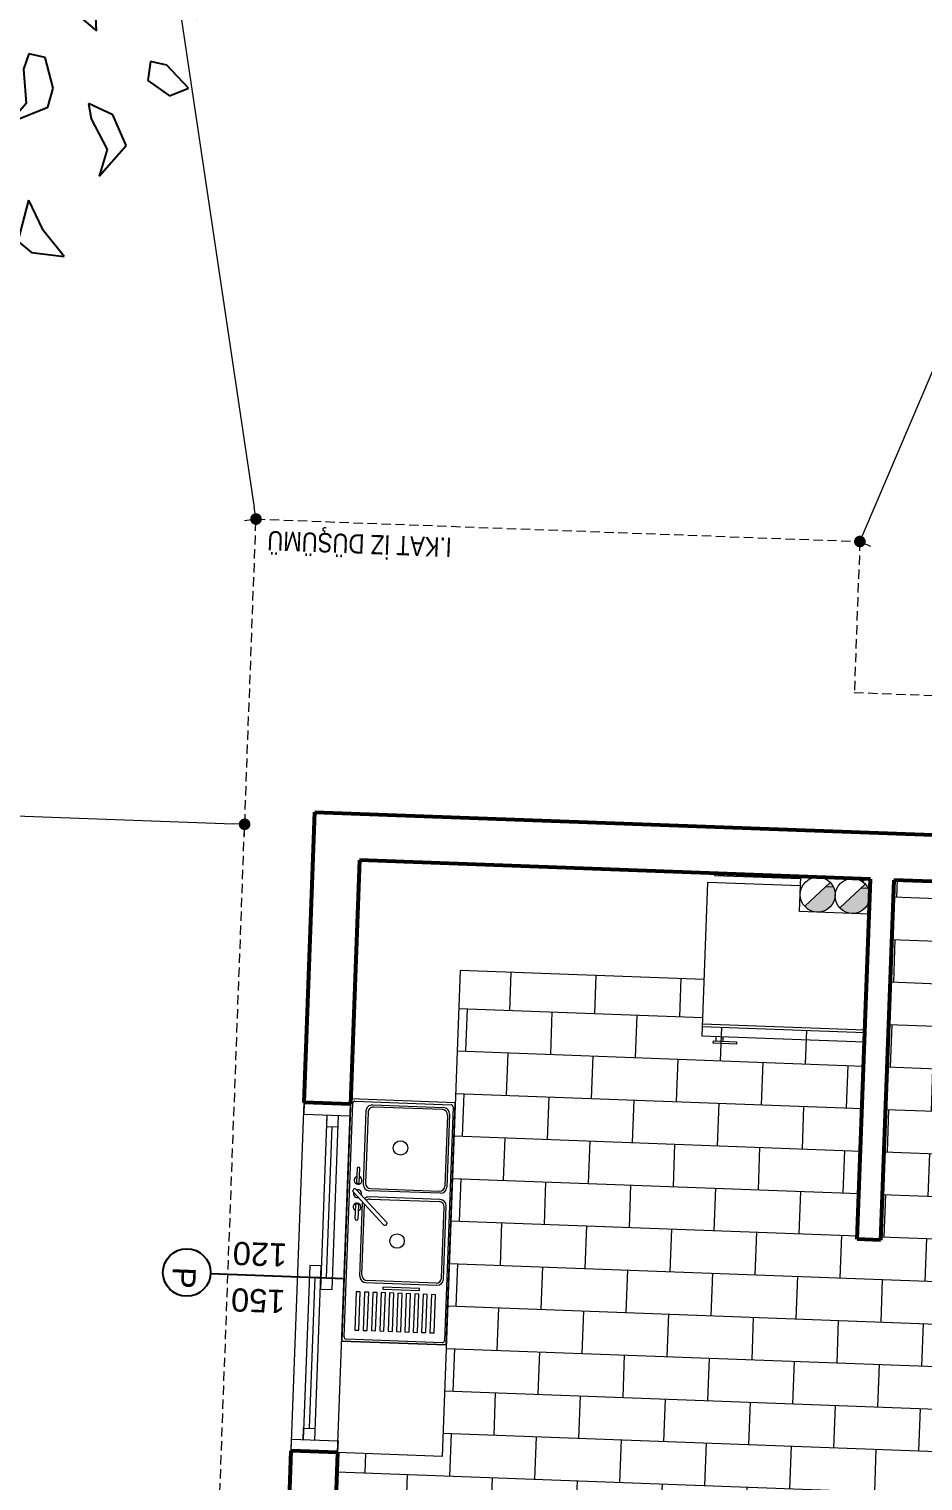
# Model space of a CAD drawing. Header units: centimetres. Extents: x 63871 to 181827, y -95930 to 42199.
# Drawn here: x 150109 to 150493, y 32665 to 33289 of the extents above; entities that cross this region are included whole.
import ezdxf

# ---------------------------------------------------------------- set-up
doc = ezdxf.new("R2010")
doc.units = ezdxf.units.CM
doc.linetypes.add('11-021_500-SatisOfisi_220512$0${ Diamond }', pattern=[12, 4, -2, 2, 2, -2])
for name, color, linetype, lineweight in [('A-GLAZ', 151, 'Continuous', 9), ('A-WALL', 12, 'Continuous', 50), ('ARM_Pen_No__252', 8, 'Continuous', 18), ('Baca', 82, 'Continuous', 9), ('İz DÜŞÜMÜ', 7, '11-021_500-SatisOfisi_220512$0${ Diamond }', 18), ('OLUK', 222, 'Continuous', 15), ('tefriş', 21, 'Continuous', 20)]:
    doc.layers.add(name, color=color, linetype=linetype, lineweight=lineweight)
for name, color, linetype in [('Bitirme - Duvar', 7, 'Continuous'), ('CAY', 94, 'Continuous'), ('Dıış Ölçü', 140, 'Continuous')]:
    doc.layers.add(name, color=color, linetype=linetype)
doc.styles.add('MtXpl_Arial_Narrow_1', font='')
doc.styles.add('OLUŞTURULMUŞ_STİL_1', font='Arial.ttf')
doc.styles.add('RomanS', font='')
doc.styles.get('MtXpl_Arial_Narrow_1').set_extended_font_data('Arial Narrow')
doc.styles.get('RomanS').set_extended_font_data('Stylus BT')
doc.dimstyles.new('BÖYÜK', dxfattribs={"dimtxt": 70, "dimasz": 5, "dimexe": 5, "dimexo": 5, "dimgap": 2, "dimtad": 3, "dimdec": 0, "dimzin": 0, "dimdsep": 46, "dimtxsty": 'RomanS', "dimblk": 'DOT', "dimcen": 5, "dimadec": 0, "dimazin": 0, "dimtfac": 1, "dimtdec": 0, "dimtix": 1, "dimtofl": 0, "dimtmove": 1, "dimatfit": 0, "dimldrblk": 'DOT', "dimfxl": 10, "dimfxlon": 1, "dimtolj": 1, "dimtzin": 0, "dimarcsym": 0})

# ---------------------------------------------------------------- blocks, each defined once
blk = doc.blocks.new('afadfa')
at = {"layer": 'Baca'}
h = blk.add_hatch(color=0, dxfattribs=at)
h.dxf.hatch_style = 1
h.paths.add_polyline_path([(525548.61, 4261233.83, 0.670516), (525535.77, 4261228.56, 0.199315), (525537.97, 4261223.25)])
h = blk.add_hatch(color=0, dxfattribs=at)
h.dxf.hatch_style = 1
h.paths.add_polyline_path([(525563.68, 4261233.75, 0.675614), (525550.77, 4261228.56, 0.202965), (525553.05, 4261223.18)])
for p, q in [((525537.97, 4261223.25), (525548.61, 4261233.83)), ((525553.05, 4261223.18), (525563.68, 4261233.75))]:
    blk.add_line(p, q, dxfattribs=at)
blk.add_lwpolyline([(525535.77, 4261236.11), (525565.77, 4261236.05), (525565.77, 4261220.99), (525535.77, 4261221.06)], close=True, dxfattribs=at)
for centre in [(525543.27, 4261228.56), (525558.27, 4261228.56)]:
    blk.add_circle(centre, 7.5, dxfattribs=at)
blk = doc.blocks.new('HRD')
at = {"layer": 'ARM_Pen_No__252'}
h = blk.add_hatch(dxfattribs=at)
h.set_pattern_fill('AR-B816', color=256, scale=0.09)
h.set_pattern_definition([(0, (-39959.2, 0), (0, 18.288), []), (90, (-39959.2, 0), (-18.288, 18.288), [18.288, -18.288])])
h.paths.add_polyline_path([(154149.63, 35592.48), (154149.63, 35503.48), (154219.63, 35503.48), (154219.63, 35483.24), (154324.63, 35483.24), (154324.63, 35692.48), (154369.63, 35692.48), (154369.63, 35927.48), (154369.63, 35927.48), (154369.63, 36097.48), (154369.63, 36177.48), (154254.63, 36177.48), (153954.63, 36177.48), (153839.63, 36177.48), (153839.63, 35897.6), (153869.63, 35897.54), (153869.63, 35882.48), (154019.63, 35882.48), (154019.63, 35872.48), (154019.63, 35833.25, -0.444416), (154030.45, 35823.48, -0.444416), (154019.63, 35813.72), (154019.63, 35773.48), (153939.63, 35773.48), (153939.63, 35692.48), (154019.63, 35692.48), (154019.63, 35687.48), (154019.63, 35633.7), (154020.63, 35632.93), (154019.63, 35631.47), (154019.63, 35592.48), (154019.63, 35582.48), (153989.63, 35582.48), (153989.63, 35577.48), (153989.63, 35497.48), (153989.63, 35437.48), (153994.63, 35437.48), (154094.63, 35437.48), (154139.63, 35437.48), (154139.63, 35592.48)])
blk.add_line((154324.63, 35644.48), (154369.63, 35644.48))
at = {"layer": 'A-GLAZ', "ltscale": 3}
for p, q in [((154369.63, 35692.48), (154389.63, 35692.48)), ((154369.63, 35687.48), (154369.63, 35692.48)), ((154369.63, 35692.48), (154369.63, 35542.48)), ((154389.63, 35692.48), (154389.63, 35687.48)), ((154389.63, 35692.48), (154389.63, 35542.48)), ((154389.63, 35687.48), (154369.63, 35687.48)), ((154379.63, 35687.48), (154379.63, 35612.48)), ((154384.63, 35612.48), (154384.63, 35687.48)), ((154384.63, 35687.48), (154384.63, 35682.48)), ((154384.63, 35682.48), (154379.63, 35682.48)), ((154382.13, 35682.48), (154382.13, 35617.48)), ((154379.63, 35622.48), (154374.63, 35622.48)), ((154374.63, 35622.48), (154374.63, 35547.48)), ((154379.63, 35547.48), (154379.63, 35622.48)), ((154379.63, 35617.48), (154374.63, 35617.48)), ((154377.13, 35617.48), (154377.13, 35552.48)), ((154379.63, 35617.48), (154384.63, 35617.48)), ((154379.63, 35612.48), (154384.63, 35612.48)), ((154379.63, 35552.48), (154374.63, 35552.48)), ((154379.63, 35547.48), (154379.63, 35552.48)), ((154389.63, 35547.48), (154369.63, 35547.48)), ((154369.63, 35547.48), (154369.63, 35542.48)), ((154389.63, 35542.48), (154389.63, 35547.48)), ((154369.63, 35542.48), (154389.63, 35542.48))]:
    blk.add_line(p, q, dxfattribs=at)
at = {"layer": 'A-WALL', "lineweight": 53}
for p, q in [((154369.63, 35692.48), (154369.63, 35927.48)), ((154389.63, 35927.48), (154389.63, 35692.48)), ((154369.63, 35692.48), (154389.63, 35692.48)), ((154369.63, 35692.48), (154389.63, 35692.48)), ((154139.63, 35437.48), (154139.63, 35592.48)), ((154139.63, 35592.48), (154149.63, 35592.48)), ((154149.63, 35592.48), (154149.63, 35437.48)), ((154369.63, 35437.48), (154369.63, 35542.48)), ((154369.63, 35542.48), (154389.63, 35542.48)), ((154389.63, 35542.48), (154389.63, 35417.48)), ((154389.63, 35542.48), (154389.63, 35417.48)), ((154094.63, 35437.48), (154139.63, 35437.48)), ((154149.63, 35437.48), (154369.63, 35437.48)), ((154389.63, 35417.48), (154094.63, 35417.48))]:
    blk.add_line(p, q, dxfattribs=at)
at = {"layer": 'A-WALL', "lineweight": 50}
blk.add_line((154389.63, 35542.48), (154369.63, 35542.48), dxfattribs=at)
at = {"layer": 'Bitirme - Duvar', "color": 161, "linetype": 'Continuous', "lineweight": 25}
blk.add_line((154427.13, 35617.48), (154369.63, 35617.48), dxfattribs=at)
blk.add_circle((154437.36, 35617.48), 10.23, dxfattribs=at)
at = {"layer": 'İz DÜŞÜMÜ'}
blk.add_lwpolyline([(153819.63, 36347.48), (154419.63, 36347.49), (154419.63, 35292.49), (154159.63, 35292.49), (154159.63, 35357.48), (153819.63, 35357.48), (153819.63, 36347.48)], dxfattribs=at)
at = {"layer": 'tefriş'}
for p, q in [((154324.63, 35483.24), (154324.63, 35692.48)), ((154324.63, 35692.48), (154369.63, 35692.48)), ((154324.63, 35644.48), (154324.63, 35540.24)), ((154369.63, 35644.48), (154324.63, 35644.48)), ((154325.53, 35542.04), (154325.53, 35642.68)), ((154326.43, 35643.58), (154367.83, 35643.58)), ((154330.03, 35639.53), (154330.03, 35623.04)), ((154331.83, 35639.53), (154330.03, 35639.53)), ((154331.83, 35623.04), (154331.83, 35639.53)), ((154333.63, 35639.53), (154333.63, 35623.04)), ((154335.43, 35639.53), (154333.63, 35639.53)), ((154335.43, 35623.04), (154335.43, 35639.53)), ((154337.23, 35639.53), (154337.23, 35623.04)), ((154339.03, 35639.53), (154337.23, 35639.53)), ((154339.03, 35623.04), (154339.03, 35639.53)), ((154340.83, 35639.53), (154340.83, 35623.04)), ((154342.63, 35639.53), (154340.83, 35639.53)), ((154342.63, 35623.04), (154342.63, 35639.53)), ((154344.43, 35639.53), (154344.43, 35623.04)), ((154346.23, 35639.53), (154344.43, 35639.53)), ((154346.23, 35623.04), (154346.23, 35639.53)), ((154348.03, 35639.53), (154348.03, 35623.04)), ((154349.83, 35639.53), (154348.03, 35639.53)), ((154349.83, 35623.04), (154349.83, 35639.53)), ((154351.63, 35639.53), (154351.63, 35623.04)), ((154353.43, 35639.53), (154351.63, 35639.53)), ((154353.43, 35623.04), (154353.43, 35639.53)), ((154355.23, 35639.53), (154355.23, 35623.04)), ((154357.03, 35639.53), (154355.23, 35639.53)), ((154357.03, 35623.04), (154357.03, 35639.53)), ((154358.83, 35639.53), (154358.83, 35623.04)), ((154360.63, 35639.53), (154358.83, 35639.53)), ((154360.63, 35623.04), (154360.63, 35639.53)), ((154362.43, 35639.53), (154362.43, 35623.04)), ((154364.23, 35639.53), (154362.43, 35639.53)), ((154364.23, 35623.04), (154364.23, 35639.53)), ((154368.73, 35642.68), (154368.73, 35542.04)), ((154369.63, 35540.24), (154369.63, 35644.48)), ((154330.03, 35623.04), (154331.83, 35623.04)), ((154333.63, 35623.04), (154335.43, 35623.04)), ((154337.23, 35623.04), (154339.03, 35623.04)), ((154340.83, 35623.04), (154342.63, 35623.04)), ((154344.43, 35623.04), (154346.23, 35623.04)), ((154348.03, 35623.04), (154349.83, 35623.04)), ((154351.63, 35623.04), (154353.43, 35623.04)), ((154355.23, 35623.04), (154357.03, 35623.04)), ((154358.83, 35623.04), (154360.63, 35623.04)), ((154362.43, 35623.04), (154364.23, 35623.04)), ((154326.88, 35616.29), (154326.88, 35584.79)), ((154327.78, 35615.84), (154327.78, 35585.24)), ((154360.18, 35618.99), (154329.58, 35618.99)), ((154330.03, 35618.09), (154359.73, 35618.09)), ((154361.98, 35615.84), (154361.98, 35585.24)), ((154362.88, 35616.29), (154362.88, 35584.79)), ((154365.81, 35579.05), (154352.27, 35592.59)), ((154353.48, 35593.8), (154367.02, 35580.26)), ((154364.63, 35585.6), (154364.63, 35591.76)), ((154365.77, 35591.76), (154365.77, 35585.6)), ((154329.58, 35582.09), (154360.18, 35582.09)), ((154329.58, 35579.39), (154360.18, 35579.39)), ((154359.73, 35582.99), (154330.03, 35582.99)), ((154359.73, 35578.49), (154330.03, 35578.49)), ((154326.88, 35545.19), (154326.88, 35576.69)), ((154327.78, 35545.64), (154327.78, 35576.24)), ((154361.98, 35545.64), (154361.98, 35576.24)), ((154362.88, 35545.19), (154362.88, 35576.69)), ((154364.63, 35576.14), (154364.63, 35569.97)), ((154365.77, 35569.97), (154365.77, 35576.14)), ((154324.63, 35540.24), (154369.63, 35540.24)), ((154367.83, 35541.14), (154326.43, 35541.14)), ((154360.18, 35542.49), (154329.58, 35542.49)), ((154330.03, 35543.39), (154359.73, 35543.39)), ((154204.63, 35509.48), (154204.63, 35510.48)), ((154204.63, 35510.48), (154214.63, 35510.48)), ((154214.63, 35509.48), (154204.63, 35509.48)), ((154210.63, 35507.48), (154210.63, 35509.48)), ((154213.63, 35507.48), (154213.63, 35509.48)), ((154214.63, 35510.48), (154214.63, 35509.48)), ((154149.63, 35507.48), (154149.63, 35441.48)), ((154219.63, 35507.48), (154149.63, 35507.48)), ((154219.63, 35503.48), (154149.63, 35503.48)), ((154149.63, 35502.48), (154219.63, 35502.48)), ((154219.63, 35441.48), (154219.63, 35507.48)), ((154219.63, 35483.24), (154324.63, 35483.24)), ((154149.63, 35441.48), (154153.66, 35441.48)), ((154165.5, 35441.48), (154168.81, 35441.48)), ((154179.63, 35441.48), (154219.63, 35441.48)), ((154152.63, 35437.48), (154152.63, 35438.48)), ((154152.63, 35438.48), (154153.39, 35438.48)), ((154216.63, 35437.48), (154152.63, 35437.48)), ((154179.63, 35438.48), (154216.63, 35438.48)), ((154216.63, 35438.48), (154216.63, 35437.48))]:
    blk.add_line(p, q, dxfattribs=at)
blk.add_lwpolyline([(154352.81, 35620.62), (154352.81, 35621.46), (154337.06, 35621.46), (154337.06, 35620.62)], close=True, dxfattribs=at)
for centre in [(154347.46, 35600.61), (154347.46, 35560.51)]:
    blk.add_circle(centre, 3.11, dxfattribs=at)
for centre, radius, start, end in [((154326.43, 35642.68), 0.9, 90, 180), ((154367.83, 35642.68), 0.9, 0, 90), ((154329.58, 35616.29), 2.7, 90, 180), ((154330.03, 35615.84), 2.25, 90, 180), ((154359.73, 35615.84), 2.25, 0, 90), ((154360.18, 35616.29), 2.7, 0, 90), ((154352.88, 35593.19), 0.857, 45, 225), ((154353.77, 35592.3), 0.572, 270, 270), ((154365.2, 35591.76), 0.572, 0, 180), ((154329.58, 35584.79), 2.7, 180, 270), ((154330.03, 35585.24), 2.25, 180, 270), ((154359.73, 35585.24), 2.25, 270, 312.8196), ((154360.18, 35584.79), 2.7, 352.10725, 0), ((154365.2, 35586.62), 1.71, 109.47122, 70.52878), ((154365.2, 35585.94), 0.668, 211.22508, 328.77492), ((154329.58, 35576.69), 2.7, 90, 180), ((154330.03, 35576.24), 2.25, 90, 180), ((154359.73, 35576.24), 2.25, 0, 90), ((154360.18, 35584.79), 2.7, 270, 313.18306), ((154360.18, 35576.69), 2.7, 0, 90), ((154365.2, 35580.87), 1.71, 165, 285), ((154365.2, 35580.87), 1.71, 345, 105), ((154366.41, 35579.66), 0.857, 225, 45), ((154365.2, 35575.12), 1.71, 289.47122, 250.52878), ((154365.2, 35575.79), 0.668, 31.22508, 148.77492), ((154365.2, 35569.97), 0.572, 180, 0), ((154326.43, 35542.04), 0.9, 180, 270), ((154329.58, 35545.19), 2.7, 180, 270), ((154330.03, 35545.64), 2.25, 180, 270), ((154359.73, 35545.64), 2.25, 270, 0), ((154360.18, 35545.19), 2.7, 270, 0), ((154367.83, 35542.04), 0.9, 270, 0)]:
    blk.add_arc(centre, radius, start, end, dxfattribs=at)
at = {"layer": 'Baca'}
blk.add_blockref('afadfa', (-371386.14, -4225783.58), dxfattribs=at)
at = {"style": 'MtXpl_Arial_Narrow_1'}
blk.add_text('I.KAT İZ DÜŞÜMÜ', height=8.316, rotation=359.95698, dxfattribs=at).set_placement((154335.01, 35297.43))
at = {"layer": 'Bitirme - Duvar', "linetype": 'Continuous', "char_height": 10, "attachment_point": 7, "style": 'OLUŞTURULMUŞ_STİL_1'}
for s, insert, rotation in [('\\A1;150', (154394.56, 35623.32), 0), ('\\A1;P', (154443.49, 35615.16), 90)]:
    blk.add_mtext(s, dxfattribs=dict(at, insert=insert, rotation=rotation))
at = {"layer": 'Bitirme - Duvar', "linetype": 'Continuous', "insert": (154394.56, 35603.32), "char_height": 10, "width": 22.2306, "attachment_point": 7, "rotation": 0, "style": 'OLUŞTURULMUŞ_STİL_1'}
blk.add_mtext('\\A1;120', dxfattribs=at)
blk = doc.blocks.new('_Dot')
at = {"color": 0, "linetype": 'ByBlock', "lineweight": -2}
blk.add_line((-0.5, 0), (-1, 0), dxfattribs=at)
at = {"color": 0, "linetype": 'ByBlock', "const_width": 0.5}
blk.add_lwpolyline([(-0.25, 0, 1), (0.25, 0, 1)], format="xyb", close=True, dxfattribs=at)
blk = doc.blocks.new('*D247')
at = {"layer": 'Defpoints', "color": 0, "transparency": 16777216}
for p in [(-6844.51, 16787.72), (-6227.17, 16764.79), (-6227.17, 16764.79)]:
    blk.add_point(p, dxfattribs=at)
at = {"layer": 'Dıış Ölçü', "color": 0, "lineweight": -2, "transparency": 16777216}
for p, q in [((-6844.51, 16787.72), (-6844.69, 16782.72)), ((-6839.51, 16787.53), (-6232.16, 16764.98)), ((-6227.17, 16764.79), (-6227.35, 16759.79))]:
    blk.add_line(p, q, dxfattribs=at)
at = {"layer": 'Dıış Ölçü', "color": 0, "lineweight": -2, "transparency": 16777216, "xscale": 5, "yscale": 5, "zscale": 5}
for p, rotation in [((-6844.51, 16787.72), 177.8731903117559), ((-6227.17, 16764.79), 357.8731903117559)]:
    blk.add_blockref('_Dot', p, dxfattribs=dict(at, rotation=rotation))
at = {"layer": 'Dıış Ölçü', "color": 0, "transparency": 16777216, "insert": (-6534.42, 16814.53), "char_height": 70, "attachment_point": 5, "rotation": 357.87319, "style": 'RomanS'}
blk.add_mtext('\\A1;618', dxfattribs=at)
blk = doc.blocks.new('*D253')
at = {"layer": 'Defpoints', "color": 0, "transparency": 16777216}
for p in [(-6314.51, 17515.25), (-6222.29, 16896.1), (-6222.29, 16896.1)]:
    blk.add_point(p, dxfattribs=at)
at = {"layer": 'Dıış Ölçü', "color": 0, "lineweight": -2, "transparency": 16777216}
for p, q in [((-6314.51, 17515.25), (-6319.46, 17514.51)), ((-6313.77, 17510.3), (-6223.03, 16901.04)), ((-6222.29, 16896.1), (-6227.23, 16895.36))]:
    blk.add_line(p, q, dxfattribs=at)
at = {"layer": 'Dıış Ölçü', "color": 0, "lineweight": -2, "transparency": 16777216, "xscale": 5, "yscale": 5, "zscale": 5}
for p, rotation in [((-6314.51, 17515.25), 98.47189254657788), ((-6222.29, 16896.1), 278.4718925465779)]:
    blk.add_blockref('_Dot', p, dxfattribs=dict(at, rotation=rotation))
at = {"layer": 'Dıış Ölçü', "color": 0, "transparency": 16777216, "insert": (-6230.51, 17211.32), "char_height": 70, "attachment_point": 5, "rotation": 278.47189, "style": 'RomanS'}
blk.add_mtext('\\A1;626', dxfattribs=at)
blk = doc.blocks.new('*D254')
at = {"layer": 'Defpoints', "color": 0, "transparency": 16777216}
for p in [(-5701.18, 17498.87), (-5701.18, 17498.87), (-5962.47, 16886.45)]:
    blk.add_point(p, dxfattribs=at)
at = {"layer": 'Dıış Ölçü', "color": 0, "lineweight": -2, "transparency": 16777216}
for p, q in [((-5701.18, 17498.87), (-5696.58, 17496.91)), ((-5960.51, 16891.05), (-5703.14, 17494.27)), ((-5962.47, 16886.45), (-5957.87, 16884.49))]:
    blk.add_line(p, q, dxfattribs=at)
at = {"layer": 'Dıış Ölçü', "color": 0, "lineweight": -2, "transparency": 16777216, "xscale": 5, "yscale": 5, "zscale": 5}
for p, rotation in [((-5701.18, 17498.87), 66.89446519311188), ((-5962.47, 16886.45), 246.8944651931119)]:
    blk.add_blockref('_Dot', p, dxfattribs=dict(at, rotation=rotation))
at = {"layer": 'Dıış Ölçü', "color": 0, "transparency": 16777216, "insert": (-5867.06, 17207.69), "char_height": 70, "attachment_point": 5, "rotation": 66.89447, "style": 'RomanS'}
blk.add_mtext('\\A1;666', dxfattribs=at)
blk = doc.blocks.new('A$C5AA32782')
at = {"layer": 'CAY'}
for p, q in [((452.9, 931.4, 0), (426.3, 893.8, 0)), ((456.2, 922, 0), (452.9, 931.4, 0)), ((566, 945.5, 0), (539.4, 903.2, 0)), ((585.9, 912.6, 0), (566, 945.5, 0)), ((479.5, 870.3, 0), (456.2, 922, 0)), ((615.9, 903.2, 0), (585.9, 912.6, 0)), ((669.1, 912.6, 0), (652.5, 893.8, 0)), ((672.4, 889.1, 0), (669.1, 912.6, 0)), ((426.3, 893.8, 0), (432.9, 870.3, 0)), ((539.4, 903.2, 0), (566, 879.7, 0)), ((602.6, 889.1, 0), (615.9, 903.2, 0)), ((652.5, 893.8, 0), (662.4, 879.7, 0)), ((211.1, 882.5, 0), (201.2, 877.8, 0)), ((201.2, 877.8, 0), (211.1, 821.4, 0)), ((254.4, 859, 0), (211.1, 882.5, 0)), ((328.5, 887.1, 0), (288.5, 854.2, 0)), ((355.1, 891.8, 0), (328.5, 887.1, 0)), ((385, 873, 0), (355.1, 891.8, 0)), ((566, 879.7, 0), (602.6, 889.1, 0)), ((662.4, 879.7, 0), (672.4, 889.1, 0)), ((251, 821.4, 0), (254.4, 859, 0)), ((358.4, 844.8, 0), (381.7, 858.9, 0)), ((381.7, 858.9, 0), (385, 873, 0)), ((432.9, 870.3, 0), (462.9, 865.6, 0)), ((462.9, 865.6, 0), (479.5, 870.3, 0)), ((288.5, 854.2, 0), (288.5, 849.5, 0)), ((288.5, 849.5, 0), (315.2, 811.9, 0)), ((325.1, 830.7, 0), (331.8, 849.5, 0)), ((331.8, 849.5, 0), (345.1, 849.5, 0)), ((345.1, 849.5, 0), (358.4, 844.8, 0)), ((644.5, 829.4, 0), (674.4, 838.7, 0)), ((674.4, 838.7, 0), (701, 820, 0)), ((211.1, 821.4, 0), (234.4, 802.6, 0)), ((234.4, 802.6, 0), (251, 821.4, 0)), ((315.2, 811.9, 0), (325.1, 830.7, 0)), ((436.8, 821.9, 0), (416.8, 821.9, 0)), ((416.8, 821.9, 0), (420.1, 789, 0)), ((450.1, 807.8, 0), (436.8, 821.9, 0)), ((617.8, 810.6, 0), (644.5, 829.4, 0)), ((347, 805.9, 0), (333.7, 796.5, 0)), ((377, 777.7, 0), (347, 805.9, 0)), ((420.1, 789, 0), (440.1, 803.1, 0)), ((440.1, 803.1, 0), (450.1, 807.8, 0)), ((542.4, 778.7, 0), (549.1, 816.3, 0)), ((549.1, 816.3, 0), (575.7, 778.7, 0)), ((667.7, 796.5, 0), (617.8, 810.6, 0)), ((701, 820, 0), (667.7, 796.5, 0)), ((776.2, 813.8, 0), (739, 790.4, 0)), ((776.2, 813.8, 0), (772.2, 785.7, 0)), ((107, 781, 0), (77, 799.8, 0)), ((77, 799.8, 0), (77, 762.2, 0)), ((333.7, 796.5, 0), (313.8, 759, 0)), ((739, 790.4, 0), (772.2, 785.7, 0)), ((113.6, 752.8, 0), (107, 781, 0)), ((163.9, 778.9, 0), (152.9, 755.4, 0)), ((191.6, 778.9, 0), (163.9, 778.9, 0)), ((194, 755.2, 0), (191.6, 778.9, 0)), ((383.6, 768.3, 0), (377, 777.7, 0)), ((380.3, 749.6, 0), (383.6, 768.3, 0)), ((549.1, 778.7, 0), (542.4, 778.7, 0)), ((555.7, 764.6, 0), (549.1, 778.7, 0)), ((582.4, 774, 0), (555.7, 764.6, 0)), ((575.7, 778.7, 0), (582.4, 774, 0)), ((77, 762.2, 0), (107, 738.7, 0)), ((107, 738.7, 0), (113.6, 752.8, 0)), ((152.9, 755.4, 0), (147.3, 735.9, 0)), ((175, 743.7, 0), (194.4, 755.4, 0)), ((313.8, 759, 0), (307.1, 744.9, 0)), ((307.1, 744.9, 0), (333.7, 749.6, 0)), ((333.7, 749.6, 0), (353.7, 744.9, 0)), ((353.7, 744.9, 0), (380.3, 749.6, 0)), ((802.2, 743.4, 0), (825.4, 762.2, 0)), ((825.4, 762.2, 0), (805.5, 719.9, 0)), ((147.3, 735.9, 0), (175, 743.7, 0)), ((752.3, 715.2, 0), (765.6, 743.4, 0)), ((765.6, 743.4, 0), (802.2, 743.4, 0)), ((547, 726.4, 0), (523.7, 688.8, 0)), ((566.9, 688.8, 0), (547, 726.4, 0)), ((695, 715.3, 0), (685, 682.5, 0)), ((728.2, 701.2, 0), (695, 715.3, 0)), ((778.9, 701.1, 0), (752.3, 715.2, 0)), ((805.5, 719.9, 0), (778.9, 701.1, 0)), ((728.2, 663.7, 0), (728.2, 701.2, 0)), ((113.6, 687.1, 0), (80.3, 682.4, 0)), ((80.3, 682.4, 0), (80.3, 654.2, 0)), ((113.6, 668.3, 0), (113.6, 687.1, 0)), ((206.1, 691.9, 0), (172.9, 673.1, 0)), ((242.7, 677.8, 0), (206.1, 691.9, 0)), ((523.7, 688.8, 0), (533.7, 655.9, 0)), ((533.7, 655.9, 0), (566.9, 688.8, 0)), ((685, 682.5, 0), (701.6, 668.4, 0)), ((80.3, 654.2, 0), (113.6, 668.3, 0)), ((172.9, 673.1, 0), (212.8, 659, 0)), ((226.1, 659, 0), (242.7, 677.8, 0)), ((447.5, 660.3, 0), (407.6, 634.6, 0)), ((447.5, 660.3, 0), (447.5, 648.7, 0)), ((701.6, 668.4, 0), (728.2, 663.7, 0)), ((752.3, 668.3, 0), (768.9, 673, 0)), ((768.9, 635.4, 0), (752.3, 668.3, 0)), ((768.9, 673, 0), (842.1, 649.5, 0)), ((212.8, 659, 0), (226.1, 659, 0)), ((430.9, 625.3, 0), (447.5, 648.7, 0)), ((619.8, 646.7, 0), (593.2, 618.5, 0)), ((626.5, 609.1, 0), (619.8, 646.7, 0)), ((842.1, 649.5, 0), (878.7, 640.1, 0)), ((110.8, 630, 0), (80.9, 587.7, 0)), ((144.1, 625.3, 0), (110.8, 630, 0)), ((134.1, 592.4, 0), (144.1, 625.3, 0)), ((407.6, 634.6, 0), (430.9, 625.3, 0)), ((825.4, 626, 0), (768.9, 635.4, 0)), ((878.7, 640.1, 0), (825.4, 626, 0)), ((0.4, 572.3, 0), (5.9, 607.5, 0)), ((5.9, 607.5, 0), (33.6, 607.5, 0)), ((33.6, 607.5, 0), (36.4, 591.8, 0)), ((593.2, 618.5, 0), (603.2, 576.2, 0)), ((653.1, 599.7, 0), (626.5, 609.1, 0)), ((36.4, 591.8, 0), (0.4, 572.3, 0)), ((87.6, 568.9, 0), (134.1, 592.4, 0)), ((656.4, 580.9, 0), (653.1, 599.7, 0)), ((80.9, 587.7, 0), (60.9, 559.5, 0)), ((238.2, 576, 0), (227.1, 556.4, 0)), ((252.1, 560.3, 0), (238.2, 576, 0)), ((603.2, 576.2, 0), (656.4, 580.9, 0)), ((851.7, 554.1, 0), (885, 582.3, 0)), ((885, 582.3, 0), (911.6, 568.2, 0)), ((60.9, 559.5, 0), (87.6, 568.9, 0)), ((227.1, 556.4, 0), (238.2, 544.7, 0)), ((238.2, 544.7, 0), (252.1, 560.3, 0)), ((480.7, 559.5, 0), (469.6, 517.6, 0)), ((480.7, 559.5, 0), (532.8, 541.1, 0)), ((827.9, 533.9, 0), (835.1, 563.5, 0)), ((875, 540, 0), (835.1, 563.5, 0)), ((911.6, 568.2, 0), (888.3, 544.7, 0)), ((519.5, 517.6, 0), (532.8, 541.1, 0)), ((865, 516.5, 0), (875, 540, 0)), ((873.9, 540.7, 0), (888.3, 544.7, 0)), ((469.6, 517.6, 0), (486.2, 480, 0)), ((502.9, 465.9, 0), (519.5, 517.6, 0)), ((758.9, 532, 0), (732.3, 527.3, 0)), ((732.3, 527.3, 0), (732.3, 513.2, 0)), ((788.5, 511.1, 0), (758.9, 532, 0)), ((855.1, 511.8, 0), (827.9, 533.9, 0)), ((732.3, 513.2, 0), (745.6, 494.4, 0)), ((788.5, 511.1, 0), (758.9, 485, 0)), ((855.1, 511.8, 0), (865, 516.5, 0)), ((63.9, 482, 0), (47.2, 453.8, 0)), ((93.8, 482, 0), (63.9, 482, 0)), ((110.4, 453.8, 0), (93.8, 482, 0)), ((664, 488.3, 0), (631.4, 457.6, 0)), ((664, 488.3, 0), (678, 438.8, 0)), ((745.6, 494.4, 0), (758.9, 485, 0)), ((486.2, 480, 0), (502.9, 465.9, 0)), ((807.7, 450.2, 0), (846.9, 477.9, 0)), ((846.9, 477.9, 0), (870.2, 468.5, 0)), ((870.2, 468.5, 0), (856.9, 440.3, 0)), ((47.2, 453.8, 0), (83.8, 439.7, 0)), ((83.8, 439.7, 0), (110.4, 453.8, 0)), ((631.4, 457.6, 0), (651.4, 434.1, 0)), ((807.7, 450.2, 0), (856.9, 440.3, 0)), ((192.8, 430.8, 0), (165.1, 395.5, 0)), ((231.6, 419, 0), (192.8, 430.8, 0)), ((651.4, 434.1, 0), (671.4, 405.9, 0)), ((671.4, 405.9, 0), (678, 438.8, 0)), ((762.3, 435, 0), (752.8, 421.6, 0)), ((793.1, 404.9, 0), (762.3, 435, 0)), ((192.8, 399.5, 0), (231.6, 419, 0)), ((752.8, 421.6, 0), (759.9, 388.1, 0)), ((915.7, 415.1, 0), (891.6, 389.5, 0)), ((961, 393.8, 0), (915.7, 415.1, 0)), ((162.3, 372.1, 0), (192.8, 399.5, 0)), ((165.1, 395.5, 0), (162.3, 372.1, 0)), ((795.4, 358, 0), (793.1, 404.9, 0)), ((918.8, 372.4, 0), (961, 393.8, 0)), ((13.3, 387.6, 0), (0, 350, 0)), ((0, 350, 0), (43.2, 382.9, 0)), ((43.2, 382.9, 0), (13.3, 387.6, 0)), ((609.3, 376.3, 0), (585.9, 348.8, 0)), ((609.3, 376.3, 0), (612.6, 348.8, 0)), ((759.9, 388.1, 0), (795.4, 358, 0)), ((891.6, 389.5, 0), (918.8, 372.4, 0)), ((585.9, 348.8, 0), (612.6, 348.8, 0)), ((712.3, 330, 0), (705.7, 311.2, 0)), ((732.3, 325.3, 0), (712.3, 330, 0)), ((742.3, 287.7, 0), (732.3, 325.3, 0)), ((705.7, 311.2, 0), (709, 268.9, 0)), ((862, 320.6, 0), (858.7, 297.1, 0)), ((882, 315.9, 0), (862, 320.6, 0)), ((908.6, 287.7, 0), (882, 315.9, 0)), ((735.6, 264.2, 0), (742.3, 287.7, 0)), ((858.7, 297.1, 0), (885.3, 278.3, 0)), ((885.3, 278.3, 0), (908.6, 287.7, 0)), ((60.4, 268.9, 0), (37.1, 221.9, 0)), ((70.4, 236, 0), (60.4, 268.9, 0)), ((709, 268.9, 0), (689.1, 245.4, 0)), ((815.5, 254.8, 0), (785.5, 268.9, 0)), ((785.5, 268.9, 0), (788.8, 250.1, 0)), ((689.1, 245.4, 0), (735.6, 264.2, 0)), ((788.8, 250.1, 0), (808.8, 212.5, 0)), ((788.8, 250.1, 0), (808.8, 212.5, 0)), ((832.1, 217.2, 0), (815.5, 254.8, 0)), ((53.7, 207.8, 0), (70.4, 236, 0)), ((37.1, 221.9, 0), (57.1, 193.7, 0)), ((144.4, 214.7, 0), (116.7, 187.3, 0)), ((158.3, 222.5, 0), (144.4, 214.7, 0)), ((177.7, 210.8, 0), (158.3, 222.5, 0)), ((798.8, 179.6, 0), (832.1, 217.2, 0)), ((57.1, 193.7, 0), (53.7, 207.8, 0)), ((152.8, 183.4, 0), (177.7, 210.8, 0)), ((808.8, 212.5, 0), (798.8, 179.6, 0)), ((116.7, 187.3, 0), (152.8, 183.4, 0)), ((598.8, 147.3, 0), (591.7, 120.5, 0)), ((617.8, 137.2, 0), (598.8, 147.3, 0)), ((711.9, 149.9, 0), (699, 99.8, 0)), ((711.9, 149.9, 0), (729, 113.9, 0)), ((608.3, 110.5, 0), (617.8, 137.2, 0)), ((591.7, 120.5, 0), (608.3, 110.5, 0)), ((755.6, 81, 0), (729, 113.9, 0)), ((699, 99.8, 0), (715.7, 85.7, 0)), ((170.2, 85.7, 0), (146.9, 71.6, 0)), ((146.9, 71.6, 0), (160.2, 38.7, 0)), ((193.4, 62.2, 0), (170.2, 85.7, 0)), ((325.8, 72.5, 0), (294.7, 67.6, 0)), ((325.8, 72.5, 0), (321.3, 53.5, 0)), ((347.3, 75.1, 0), (337.3, 42.2, 0)), ((380.6, 61, 0), (347.3, 75.1, 0)), ((601.4, 77.9, 0), (581.4, 82.6, 0)), ((581.4, 82.6, 0), (584.8, 59.1, 0)), ((608, 54.4, 0), (601.4, 77.9, 0)), ((715.7, 85.7, 0), (755.6, 81, 0)), ((173.5, 43.4, 0), (193.4, 62.2, 0)), ((294.7, 67.6, 0), (288.1, 53.5, 0)), ((288.1, 53.5, 0), (288.1, 34.7, 0)), ((288.1, 34.7, 0), (321.3, 53.5, 0)), ((380.6, 23.4, 0), (380.6, 61, 0)), ((424.6, 70.4, 0), (418.1, 47.4, 0)), ((424.6, 70.4, 0), (437.5, 63.1, 0)), ((440.3, 47.4, 0), (437.5, 63.1, 0)), ((584.8, 59.1, 0), (598.1, 35.6, 0)), ((598.1, 35.6, 0), (608, 54.4, 0)), ((160.2, 38.7, 0), (173.5, 43.4, 0)), ((337.3, 42.2, 0), (354, 28.1, 0)), ((418.1, 47.4, 0), (440.3, 47.4, 0)), ((462.9, 36.2, 0), (435.8, 23.5, 0)), ((463.9, 47.9, 0), (460.6, 10.4, 0)), ((497.2, 29.2, 0), (463.9, 47.9, 0)), ((354, 28.1, 0), (380.6, 23.4, 0)), ((435.8, 23.5, 0), (435.8, 0, 0)), ((497.2, 15.1, 0), (497.2, 29.2, 0)), ((461.1, 15.9, 0), (435.8, 0, 0)), ((460.6, 10.4, 0), (483.9, 1, 0)), ((483.9, 1, 0), (497.2, 15.1, 0))]:
    blk.add_line(p, q, dxfattribs=at)
blk = doc.blocks.new('yerleşim planı')
at = {"rotation": 177.873189238168}
blk.add_blockref('HRD', (149400.72, 46433.56), dxfattribs=at)
at = {"layer": 'CAY', "xscale": 0.3501001178103892, "yscale": 0.3501001178103892, "zscale": 0.3501001178103892}
blk.add_blockref('A$C5AA32782', (-6569.42, 16980.74, -0.01), dxfattribs=at)
at = {"layer": 'Dıış Ölçü'}
for p1, p2, picture, middle in [((-6314.51, 17515.25), (-6222.29, 16896.1), '*D253', (-6230.51, 17211.32)), ((-5962.47, 16886.45), (-5701.18, 17498.87), '*D254', (-5867.06, 17207.69)), ((-6844.51, 16787.72), (-6227.17, 16764.79), '*D247', (-6534.42, 16814.53))]:
    dim = blk.add_aligned_dim(p1=p1, p2=p2, distance=0, dimstyle='BÖYÜK', dxfattribs=at)
    dim.commit()
    dim.dimension.update_dxf_attribs({"geometry": picture, "text_midpoint": middle})

msp = doc.modelspace()

# ---------------------------------------------------------------- block references
at = {"layer": 'OLUK'}
msp.add_blockref('yerleşim planı', (156428.79, 16182.58), dxfattribs=at)

doc.saveas('drawing.dxf')
